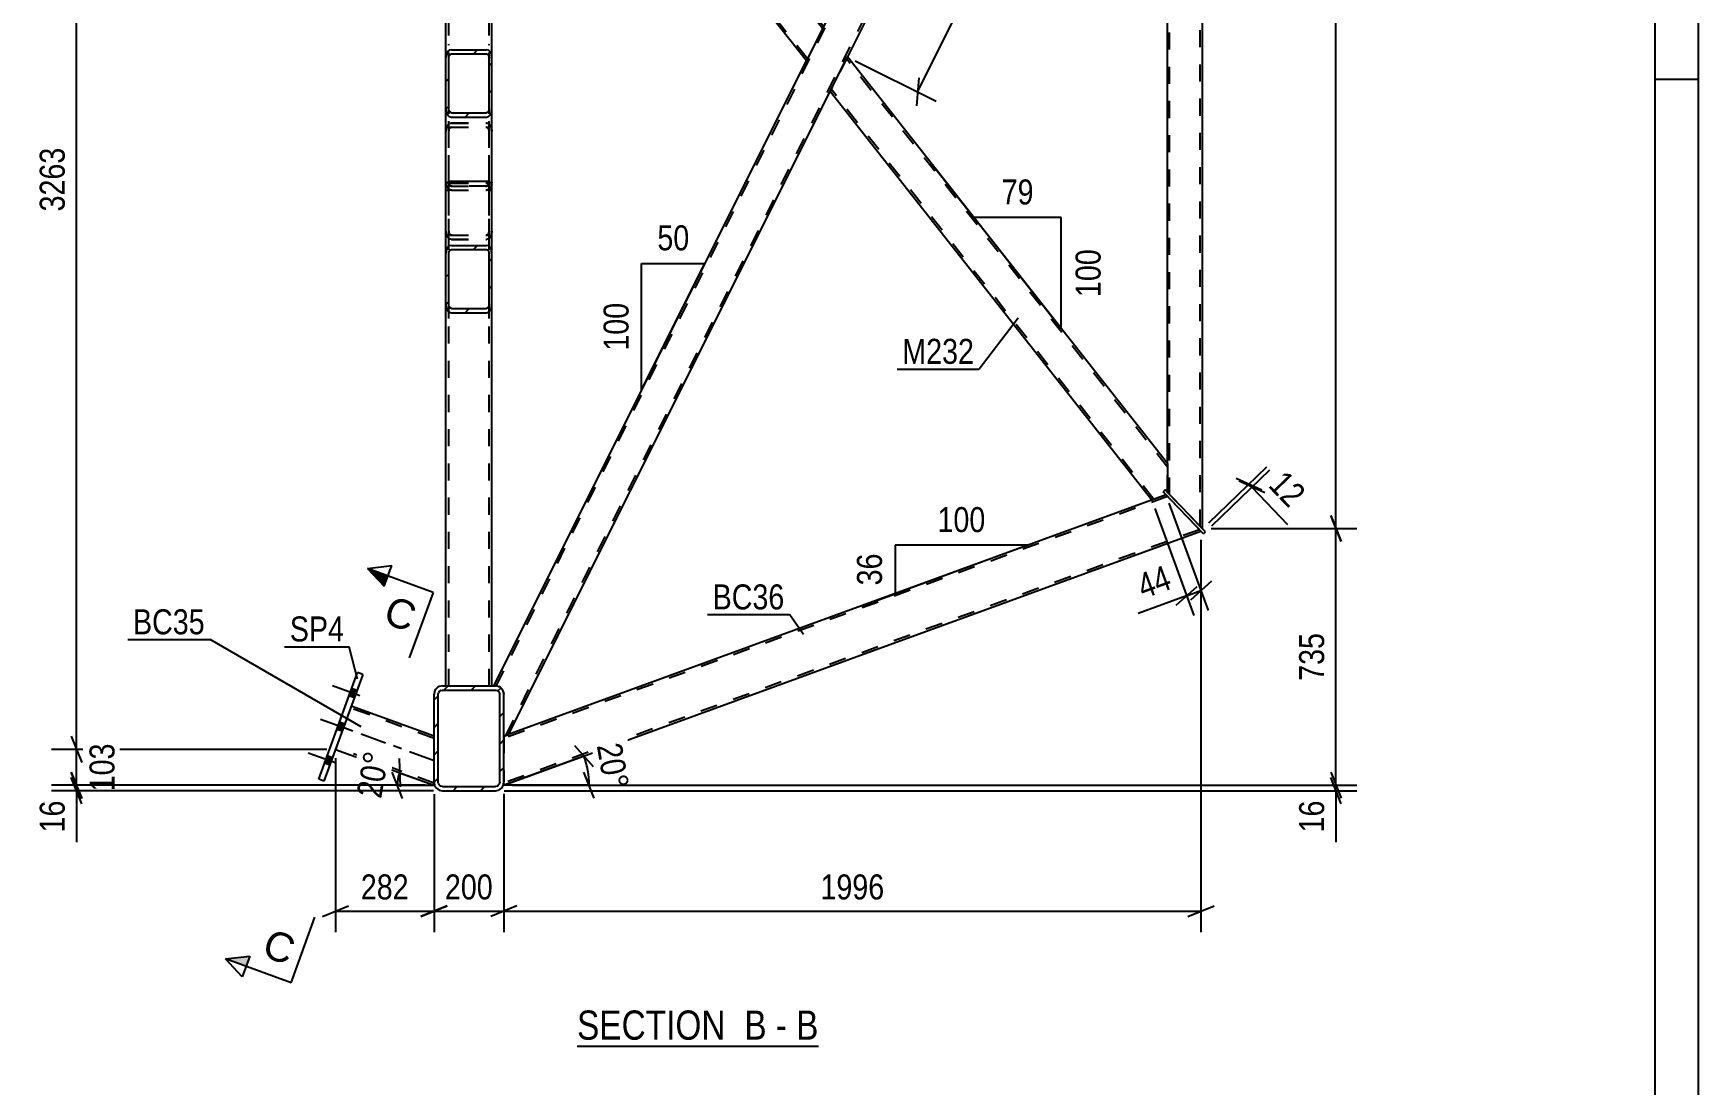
# Model space of a CAD drawing. Header units: millimetres. Extents: x -98 to 743, y -243 to 351.
# Drawn here: x 552.5 to 743.2, y 88.6 to 209 of the extents above; entities that cross this region are included whole.
import ezdxf

# ---------------------------------------------------------------- set-up
doc = ezdxf.new("R2010")
doc.units = ezdxf.units.MM
doc.linetypes.add('DXK_LINE_DOT2', pattern=[3.9198, 1.9599, -1.9599])
doc.linetypes.add('DXK_LINE_DOT3', pattern=[5.9187, 2.979, -0.9799, 0.9799, -0.9799])
doc.styles.add('Arial', font='ARIAL.TTF', dxfattribs={"height": 0.2})
doc.styles.add('Arial Narrow', font='ARIALN.TTF', dxfattribs={"height": 0.2})

# ---------------------------------------------------------------- blocks, each defined once
blk = doc.blocks.new('Unknown-389632146-1132')
at = {"color": 5, "linetype": 'Continuous'}
for p, q in [((743.19, -243.29), (743.19, 350.71)), ((738.19, -238.29), (738.19, 345.71)), ((743.19, 203.71), (738.19, 203.71))]:
    blk.add_line(p, q, dxfattribs=at)
blk = doc.blocks.new('Unknown-389632146-14 - 2803')
at = {"color": 6, "linetype": 'Continuous'}
blk.add_line((614.74, 93.01), (642.39, 93.01), dxfattribs=at)
at = {"color": 0, "linetype": 'Continuous'}
for points in [[(632.85, 93.76), (632.85, 97.26), (614.74, 97.26), (614.74, 93.76)], [(636.45, 93.76), (636.45, 97.26), (633.9, 97.26), (633.9, 93.76)], [(638.78, 93.76), (638.78, 97.26), (637.5, 97.26), (637.5, 93.76)], [(642.39, 93.76), (642.39, 97.26), (639.83, 97.26), (639.83, 93.76)]]:
    blk.add_wipeout(points, dxfattribs=at)
at = {"color": 7, "linetype": 'Continuous', "style": 'Arial Narrow'}
for s, p in [('SECTION ', (614.74, 93.76)), ('B', (633.9, 93.76)), ('B', (639.83, 93.76)), ('-', (637.5, 93.76))]:
    blk.add_text(s, height=3.34, dxfattribs=at).set_placement(p)
blk = doc.blocks.new('Part-389632146-2850 - 2803')
at = {"color": 2, "linetype": 'Continuous'}
for p, q in [((682.19, 156.14), (606.36, 128.52)), ((606.36, 122.9), (686.19, 151.98)), ((606.36, 122.93), (606.36, 123.23)), ((606.36, 122.93), (606.36, 122.9))]:
    blk.add_line(p, q, dxfattribs=at)
at = {"color": 7, "linetype": 'DXK_LINE_DOT2'}
for p, q in [((682.37, 155.95), (606.36, 128.26)), ((686.19, 151.98), (682.19, 156.14)), ((686.01, 152.16), (606.36, 123.15)), ((606.36, 128.48), (606.36, 128.52)), ((606.36, 128.52), (606.36, 123.23))]:
    blk.add_line(p, q, dxfattribs=at)
blk = doc.blocks.new('Part-389632146-2823 - 2803')
at = {"color": 7, "linetype": 'DXK_LINE_DOT2'}
for p, q in [((588.89, 131.96), (587.08, 127)), ((598.36, 128.26), (588.8, 131.74)), ((598.36, 128.47), (598.36, 128.51)), ((598.36, 123.21), (598.36, 128.51)), ((598.36, 123.15), (587.16, 127.22))]:
    blk.add_line(p, q, dxfattribs=at)
at = {"color": 2, "linetype": 'Continuous'}
for p, q in [((598.36, 128.51), (588.89, 131.96)), ((587.08, 127), (598.36, 122.89)), ((598.36, 123.21), (598.36, 123.23)), ((598.36, 122.89), (598.36, 123.21))]:
    blk.add_line(p, q, dxfattribs=at)
at = {"color": 7, "linetype": 'DXK_LINE_DOT3'}
blk.add_line((598.36, 125.7), (587.98, 129.48), dxfattribs=at)
blk = doc.blocks.new('Part-389632146-2824 - 2803')
at = {"linetype": 'Continuous'}
h = blk.add_hatch(dxfattribs=at)
h.set_pattern_fill('', scale=0.7, style=0, pattern_type=0)
h.set_pattern_definition([(45, (599.716, 177.9472), (-1.57154, 1.57154), [])])
h.paths.add_polyline_path([(599.72, 183.79), (599.72, 177.95), (599.76, 177.59), (599.9, 177.29), (600.11, 177.08), (600.36, 177.01), (604.36, 177.01), (604.6, 177.08), (604.81, 177.29), (604.95, 177.59), (605, 177.95), (605, 183.79), (604.95, 184.14), (604.81, 184.45), (604.6, 184.65), (604.36, 184.72), (600.36, 184.72), (600.11, 184.65), (599.9, 184.45), (599.76, 184.14)])
h.paths.add_polyline_path([(600.13, 184.12), (600.23, 184.22), (600.36, 184.25), (604.36, 184.25), (604.48, 184.22), (604.58, 184.12), (604.65, 183.96), (604.68, 183.79), (604.68, 177.95), (604.65, 177.77), (604.58, 177.62), (604.48, 177.52), (604.36, 177.48), (600.36, 177.48), (600.23, 177.52), (600.13, 177.62), (600.06, 177.77), (600.04, 177.95), (600.04, 183.79), (600.06, 183.96)])
at = {"color": 2, "linetype": 'Continuous'}
for p, q in [((599.72, 191.6), (599.76, 191.78)), ((599.72, 183.79), (599.72, 191.6)), ((599.76, 191.78), (599.9, 191.93)), ((599.9, 191.93), (600.11, 192.03)), ((600.11, 192.03), (600.36, 192.07)), ((600.36, 192.07), (604.36, 192.07)), ((604.36, 192.07), (604.6, 192.03)), ((604.6, 192.03), (604.81, 191.93)), ((604.81, 191.93), (604.95, 191.78)), ((604.95, 191.78), (605, 191.6)), ((605, 183.79), (605, 191.6)), ((599.76, 184.14), (599.72, 183.79)), ((599.72, 177.95), (599.72, 183.79)), ((600.04, 183.79), (600.06, 183.96)), ((600.04, 177.95), (600.04, 183.79)), ((600.36, 184.72), (600.11, 184.65)), ((600.23, 184.22), (600.36, 184.25)), ((600.36, 184.72), (604.36, 184.72)), ((600.36, 184.25), (604.36, 184.25)), ((604.6, 184.65), (604.36, 184.72)), ((604.36, 184.25), (604.48, 184.22)), ((604.65, 183.96), (604.68, 183.79)), ((604.68, 177.95), (604.68, 183.79)), ((605, 183.79), (604.95, 184.14)), ((605, 177.95), (605, 183.79)), ((599.72, 177.95), (599.76, 177.59)), ((600.06, 177.77), (600.04, 177.95)), ((600.36, 177.48), (600.23, 177.52)), ((600.36, 177.48), (604.36, 177.48)), ((604.48, 177.52), (604.36, 177.48)), ((604.68, 177.95), (604.65, 177.77)), ((604.95, 177.59), (605, 177.95)), ((600.11, 177.08), (600.36, 177.01)), ((600.36, 177.01), (604.36, 177.01)), ((604.36, 177.01), (604.6, 177.08))]:
    blk.add_line(p, q, dxfattribs=at)
at = {"color": 7, "linetype": 'DXK_LINE_DOT2'}
for p, q in [((599.72, 191.02), (600.04, 191.02)), ((600.06, 191.69), (600.04, 191.6)), ((600.04, 177.95), (600.04, 191.6)), ((600.13, 191.76), (600.06, 191.69)), ((600.23, 191.82), (600.13, 191.76)), ((600.36, 191.83), (600.23, 191.82)), ((600.36, 191.83), (604.36, 191.83)), ((604.48, 191.82), (604.36, 191.83)), ((604.58, 191.76), (604.48, 191.82)), ((604.65, 191.69), (604.58, 191.76)), ((604.68, 191.6), (604.65, 191.69)), ((604.68, 177.95), (604.68, 191.6)), ((604.68, 191.02), (605, 191.02)), ((599.76, 185.98), (599.72, 186.34)), ((600.04, 186.34), (600.06, 186.16)), ((600.36, 185.4), (600.11, 185.47)), ((600.23, 185.9), (600.36, 185.87)), ((600.36, 185.87), (604.36, 185.87)), ((600.36, 185.4), (604.36, 185.4)), ((604.36, 185.87), (604.48, 185.9)), ((604.6, 185.47), (604.36, 185.4)), ((604.65, 186.16), (604.68, 186.34)), ((605, 186.34), (604.95, 185.98)), ((599.72, 177.95), (599.72, 183.79)), ((605, 177.95), (605, 183.79))]:
    blk.add_line(p, q, dxfattribs=at)
for centre, radius, start, end in [((600.59, 186.17), 0.85, 193.295, 235.5337), ((600.47, 186.26), 0.425, 193.295, 235.5337), ((604.24, 186.26), 0.425, 304.4663, 346.705), ((604.12, 186.17), 0.85, 304.4663, 346.705)]:
    blk.add_arc(centre, radius, start, end, dxfattribs=at)
at = {"color": 2, "linetype": 'Continuous'}
for centre, radius, start, end in [((600.59, 183.95), 0.85, 124.4663, 166.705), ((600.47, 183.87), 0.425, 124.4663, 166.705), ((604.24, 183.87), 0.425, 13.295, 55.5337), ((604.12, 183.95), 0.85, 13.295, 55.5337), ((600.59, 177.79), 0.85, 193.295, 235.5337), ((600.47, 177.87), 0.425, 193.295, 235.5337), ((604.24, 177.87), 0.425, 304.4663, 346.705), ((604.12, 177.79), 0.85, 304.4663, 346.705)]:
    blk.add_arc(centre, radius, start, end, dxfattribs=at)
blk = doc.blocks.new('Part-389632146-2866 - 2803')
at = {"color": 2, "linetype": 'Continuous'}
for p, q in [((585.16, 123.59), (589.6, 135.81)), ((590.21, 135.59), (585.76, 123.37)), ((590.21, 135.59), (589.6, 135.81)), ((585.76, 123.37), (585.16, 123.59))]:
    blk.add_line(p, q, dxfattribs=at)
blk = doc.blocks.new('Part-389632146-2867 - 2803')
at = {"color": 2, "linetype": 'Continuous'}
for p, q in [((682.08, 156.72), (681.85, 156.49)), ((686.47, 151.69), (681.85, 156.49)), ((686.7, 151.91), (682.08, 156.72)), ((686.47, 151.69), (686.7, 151.91))]:
    blk.add_line(p, q, dxfattribs=at)
blk = doc.blocks.new('Bolt-389632146-2932 - 2803')
at = {"linetype": 'Continuous'}
for points in [[(589.23, 132.92), (589.54, 133.75), (588.93, 133.96), (588.63, 133.14)], [(589.23, 132.92), (589.54, 133.75), (588.93, 133.96), (588.63, 133.14)], [(589.23, 132.92), (589.54, 133.75), (588.93, 133.96), (588.63, 133.14)], [(587.83, 129.07), (588.13, 129.89), (587.53, 130.11), (587.23, 129.29)], [(587.83, 129.07), (588.13, 129.89), (587.53, 130.11), (587.23, 129.29)], [(586.43, 125.21), (586.73, 126.04), (586.13, 126.26), (585.83, 125.43)], [(586.43, 125.21), (586.73, 126.04), (586.13, 126.26), (585.83, 125.43)], [(586.43, 125.21), (586.73, 126.04), (586.13, 126.26), (585.83, 125.43)]]:
    blk.add_hatch(color=1, dxfattribs=at).paths.add_polyline_path(points)
at = {"color": 1, "linetype": 'Continuous'}
for p, q in [((589.87, 133.15), (586.75, 134.29)), ((589.87, 133.15), (586.75, 134.29)), ((589.87, 133.15), (586.75, 134.29)), ((589.54, 133.75), (588.93, 133.96)), ((589.54, 133.75), (588.93, 133.96)), ((589.54, 133.75), (588.93, 133.96)), ((589.23, 132.92), (588.63, 133.14)), ((589.23, 132.92), (588.63, 133.14)), ((589.23, 132.92), (588.63, 133.14)), ((588.47, 129.3), (585.35, 130.44)), ((588.47, 129.3), (585.35, 130.44)), ((588.13, 129.89), (587.53, 130.11)), ((588.13, 129.89), (587.53, 130.11)), ((587.83, 129.07), (587.23, 129.29)), ((587.83, 129.07), (587.23, 129.29)), ((587.07, 125.45), (583.95, 126.58)), ((587.07, 125.45), (583.95, 126.58)), ((587.07, 125.45), (583.95, 126.58)), ((586.73, 126.04), (586.13, 126.26)), ((586.73, 126.04), (586.13, 126.26)), ((586.73, 126.04), (586.13, 126.26)), ((586.43, 125.21), (585.83, 125.43)), ((586.43, 125.21), (585.83, 125.43)), ((586.43, 125.21), (585.83, 125.43))]:
    blk.add_line(p, q, dxfattribs=at)
blk = doc.blocks.new('Part-389632146-2936 - 2803')
at = {"color": 7, "linetype": 'DXK_LINE_DOT2'}
for p, q in [((599.76, 191.78), (599.72, 191.6)), ((599.72, 176.36), (599.72, 191.6)), ((599.72, 191.02), (600.04, 191.02)), ((599.9, 191.93), (599.76, 191.78)), ((600.11, 192.03), (599.9, 191.93)), ((600.04, 191.6), (600.06, 191.69)), ((600.04, 176.36), (600.04, 191.6)), ((600.06, 191.69), (600.13, 191.76)), ((600.36, 192.07), (600.11, 192.03)), ((600.13, 191.76), (600.23, 191.82)), ((600.23, 191.82), (600.36, 191.83)), ((600.36, 192.07), (604.36, 192.07)), ((600.36, 191.83), (604.36, 191.83)), ((604.6, 192.03), (604.36, 192.07)), ((604.36, 191.83), (604.48, 191.82)), ((604.48, 191.82), (604.58, 191.76)), ((604.58, 191.76), (604.65, 191.69)), ((604.81, 191.93), (604.6, 192.03)), ((604.65, 191.69), (604.68, 191.6)), ((604.68, 176.36), (604.68, 191.6)), ((605, 191.02), (604.68, 191.02)), ((604.95, 191.78), (604.81, 191.93)), ((605, 191.6), (604.95, 191.78)), ((605, 176.36), (605, 191.6)), ((599.72, 186.34), (599.76, 185.99)), ((600.06, 186.17), (600.04, 186.34)), ((600.11, 185.48), (600.23, 185.45)), ((600.36, 185.88), (600.23, 185.91)), ((600.23, 185.45), (600.36, 185.41)), ((600.36, 185.88), (604.36, 185.88)), ((600.36, 185.41), (604.36, 185.41)), ((604.48, 185.91), (604.36, 185.88)), ((604.36, 185.41), (604.6, 185.48)), ((604.68, 186.34), (604.65, 186.17)), ((604.95, 185.99), (605, 186.34))]:
    blk.add_line(p, q, dxfattribs=at)
for centre, radius, start, end in [((600.59, 186.18), 0.85, 193.295, 235.5337), ((600.47, 186.26), 0.425, 193.295, 235.5337), ((604.24, 186.26), 0.425, 304.4663, 346.705), ((604.12, 186.18), 0.85, 304.4663, 346.705)]:
    blk.add_arc(centre, radius, start, end, dxfattribs=at)
blk = doc.blocks.new('Part-389632146-2937 - 2803')
at = {"color": 7, "linetype": 'DXK_LINE_DOT2'}
for p, q in [((599.72, 191.95), (599.72, 207.77)), ((600.04, 191.95), (600.04, 207.77)), ((604.68, 191.95), (604.68, 207.77)), ((605, 191.95), (605, 207.77)), ((600.23, 198.69), (600.11, 198.65)), ((600.36, 198.72), (600.23, 198.69)), ((600.36, 198.72), (604.36, 198.72)), ((604.58, 198.66), (604.36, 198.72)), ((604.6, 198.65), (604.58, 198.66)), ((599.76, 198.15), (599.72, 197.79)), ((600.04, 197.79), (600.06, 197.97)), ((600.23, 198.22), (600.36, 198.26)), ((600.36, 198.26), (604.36, 198.26)), ((604.36, 198.26), (604.48, 198.22)), ((604.65, 197.97), (604.68, 197.79)), ((605, 197.79), (604.95, 198.15)), ((599.72, 191.95), (599.76, 191.59)), ((600.06, 191.77), (600.04, 191.95)), ((600.11, 191.09), (600.36, 191.02)), ((600.36, 191.48), (600.23, 191.52)), ((604.36, 191.48), (600.36, 191.48)), ((600.36, 191.02), (604.36, 191.02)), ((604.48, 191.52), (604.36, 191.48)), ((604.36, 191.02), (604.6, 191.09)), ((604.68, 191.95), (604.65, 191.77)), ((604.95, 191.59), (605, 191.95))]:
    blk.add_line(p, q, dxfattribs=at)
for centre, radius, start, end in [((600.59, 197.95), 0.85, 124.4663, 166.705), ((604.12, 197.95), 0.85, 13.295, 55.5337), ((600.47, 197.87), 0.425, 124.4663, 166.705), ((604.24, 197.87), 0.425, 13.295, 55.5337), ((600.59, 191.79), 0.85, 193.295, 235.5337), ((600.47, 191.87), 0.425, 193.295, 235.5337), ((604.24, 191.87), 0.425, 304.4663, 346.705), ((604.12, 191.79), 0.85, 304.4663, 346.705)]:
    blk.add_arc(centre, radius, start, end, dxfattribs=at)
blk = doc.blocks.new('Part-389632146-2944 - 2803')
at = {"linetype": 'Continuous'}
h = blk.add_hatch(dxfattribs=at)
h.set_pattern_fill('', scale=0.7, style=0, pattern_type=0)
h.set_pattern_definition([(45, (599.716, 200.3477), (-1.57154, 1.57154), [])])
h.paths.add_polyline_path([(599.72, 206.19), (599.72, 200.35), (599.76, 199.99), (599.9, 199.69), (600.11, 199.48), (600.36, 199.41), (604.36, 199.41), (604.6, 199.48), (604.81, 199.69), (604.95, 199.99), (605, 200.35), (605, 206.19), (604.95, 206.54), (604.81, 206.85), (604.6, 207.05), (604.36, 207.12), (600.36, 207.12), (600.11, 207.05), (599.9, 206.85), (599.76, 206.54)])
h.paths.add_polyline_path([(600.13, 206.52), (600.23, 206.62), (600.36, 206.65), (604.36, 206.65), (604.48, 206.62), (604.58, 206.52), (604.65, 206.37), (604.68, 206.19), (604.68, 200.35), (604.65, 200.17), (604.58, 200.02), (604.48, 199.92), (604.36, 199.88), (600.36, 199.88), (600.23, 199.92), (600.13, 200.02), (600.06, 200.17), (600.04, 200.35), (600.04, 206.19), (600.06, 206.37)])
at = {"color": 2, "linetype": 'Continuous'}
for p, q in [((599.76, 206.54), (599.72, 206.19)), ((599.72, 200.35), (599.72, 206.19)), ((600.04, 206.19), (600.06, 206.37)), ((600.04, 200.35), (600.04, 206.19)), ((600.36, 207.12), (600.11, 207.05)), ((600.23, 206.62), (600.36, 206.65)), ((600.36, 207.12), (604.36, 207.12)), ((600.36, 206.65), (604.36, 206.65)), ((604.6, 207.05), (604.36, 207.12)), ((604.36, 206.65), (604.48, 206.62)), ((604.65, 206.37), (604.68, 206.19)), ((604.68, 200.35), (604.68, 206.19)), ((605, 206.19), (604.95, 206.54)), ((605, 200.35), (605, 206.19)), ((599.72, 191.96), (599.72, 200.35)), ((599.72, 200.35), (599.76, 199.99)), ((600.06, 200.17), (600.04, 200.35)), ((604.68, 200.35), (604.65, 200.17)), ((604.95, 199.99), (605, 200.35)), ((605, 191.96), (605, 200.35)), ((600.11, 199.48), (600.36, 199.41)), ((600.36, 199.88), (600.23, 199.92)), ((600.36, 199.88), (604.36, 199.88)), ((600.36, 199.41), (604.36, 199.41)), ((604.48, 199.92), (604.36, 199.88)), ((604.36, 199.41), (604.6, 199.48)), ((599.75, 191.72), (599.72, 191.96)), ((605, 191.96), (604.96, 191.72))]:
    blk.add_line(p, q, dxfattribs=at)
at = {"color": 7, "linetype": 'DXK_LINE_DOT2'}
for p, q in [((599.72, 200.35), (599.72, 206.19)), ((600.04, 191.96), (600.04, 206.19)), ((604.68, 191.96), (604.68, 206.19)), ((605, 200.35), (605, 206.19)), ((600.11, 198.66), (600.36, 198.73)), ((600.36, 198.73), (604.36, 198.73)), ((604.36, 198.73), (604.6, 198.66)), ((599.72, 197.8), (599.76, 198.15)), ((600.06, 197.98), (600.04, 197.8)), ((600.36, 198.26), (600.23, 198.23)), ((600.36, 198.26), (604.36, 198.26)), ((604.48, 198.23), (604.36, 198.26)), ((604.68, 197.8), (604.65, 197.98)), ((604.95, 198.15), (605, 197.8)), ((599.76, 191.6), (599.75, 191.72)), ((600.04, 191.96), (600.06, 191.78)), ((600.36, 191.02), (600.11, 191.1)), ((600.23, 191.53), (600.36, 191.49)), ((600.36, 191.49), (604.36, 191.49)), ((600.36, 191.02), (604.36, 191.02)), ((604.36, 191.49), (604.48, 191.53)), ((604.6, 191.1), (604.36, 191.02)), ((604.65, 191.78), (604.68, 191.96)), ((604.96, 191.72), (604.95, 191.6))]:
    blk.add_line(p, q, dxfattribs=at)
at = {"color": 2, "linetype": 'Continuous'}
for centre, radius, start, end in [((600.59, 206.35), 0.85, 124.4663, 166.705), ((600.47, 206.27), 0.425, 124.4663, 166.705), ((604.24, 206.27), 0.425, 13.295, 55.5337), ((604.12, 206.35), 0.85, 13.295, 55.5337), ((600.59, 200.19), 0.85, 193.295, 235.5337), ((600.47, 200.27), 0.425, 193.295, 235.5337), ((604.24, 200.27), 0.425, 304.4663, 346.705), ((604.12, 200.19), 0.85, 304.4663, 346.705)]:
    blk.add_arc(centre, radius, start, end, dxfattribs=at)
at = {"color": 7, "linetype": 'DXK_LINE_DOT2'}
for centre, radius, start, end in [((600.59, 197.96), 0.85, 124.4663, 166.705), ((604.12, 197.96), 0.85, 13.295, 55.5337), ((600.47, 197.88), 0.425, 124.4663, 166.705), ((604.24, 197.88), 0.425, 13.295, 55.5337), ((600.59, 191.8), 0.85, 193.295, 235.5337), ((600.47, 191.88), 0.425, 193.295, 235.5337), ((604.24, 191.88), 0.425, 304.4663, 346.705), ((604.12, 191.8), 0.85, 304.4663, 346.705)]:
    blk.add_arc(centre, radius, start, end, dxfattribs=at)
blk = doc.blocks.new('Part-389632146-2945 - 2803')
at = {"color": 2, "linetype": 'Continuous'}
for p, q in [((599.72, 206.19), (599.72, 249.87)), ((605, 206.19), (605, 249.87)), ((599.72, 191.6), (599.72, 191.96)), ((605, 191.6), (605, 191.96)), ((599.72, 134.27), (599.72, 177.95)), ((605, 134.27), (605, 177.95))]:
    blk.add_line(p, q, dxfattribs=at)
at = {"color": 7, "linetype": 'DXK_LINE_DOT2'}
for p, q in [((605, 249.87), (599.72, 249.87)), ((600.04, 134.27), (600.04, 249.87)), ((604.68, 134.27), (604.68, 249.87)), ((599.72, 191.96), (599.72, 206.19)), ((605, 191.96), (605, 206.19)), ((599.72, 177.95), (599.72, 191.6)), ((605, 177.95), (605, 191.6)), ((599.72, 134.27), (605, 134.27))]:
    blk.add_line(p, q, dxfattribs=at)
blk = doc.blocks.new('Part-389632146-2947 - 2803')
at = {"linetype": 'Continuous'}
h = blk.add_hatch(dxfattribs=at)
h.set_pattern_fill('', scale=0.7, style=0, pattern_type=0)
h.set_pattern_definition([(45, (598.356, 123.2268), (-1.57154, 1.57154), [])])
h.paths.add_polyline_path([(598.36, 133.31), (598.36, 123.23), (598.43, 122.86), (598.64, 122.55), (598.95, 122.34), (599.32, 122.27), (605.4, 122.27), (605.76, 122.34), (606.07, 122.55), (606.28, 122.86), (606.36, 123.23), (606.36, 133.31), (606.28, 133.67), (606.07, 133.99), (605.76, 134.19), (605.4, 134.27), (599.32, 134.27), (598.95, 134.19), (598.64, 133.99), (598.43, 133.67)])
h.paths.add_polyline_path([(598.98, 133.65), (599.13, 133.75), (599.32, 133.79), (605.4, 133.79), (605.58, 133.75), (605.74, 133.65), (605.84, 133.49), (605.88, 133.31), (605.88, 123.23), (605.84, 123.04), (605.74, 122.89), (605.58, 122.78), (605.4, 122.75), (599.32, 122.75), (599.13, 122.78), (598.98, 122.89), (598.87, 123.04), (598.84, 123.23), (598.84, 133.31), (598.87, 133.49)])
at = {"color": 2, "linetype": 'Continuous'}
for p, q in [((598.43, 133.67), (598.36, 133.31)), ((599.32, 134.27), (598.95, 134.19)), ((599.13, 133.75), (599.32, 133.79)), ((599.32, 134.27), (605.4, 134.27)), ((599.32, 133.79), (605.4, 133.79)), ((605.76, 134.19), (605.4, 134.27)), ((605.4, 133.79), (605.58, 133.75)), ((606.36, 133.31), (606.28, 133.67)), ((598.36, 123.23), (598.36, 133.31)), ((598.84, 133.31), (598.87, 133.49)), ((598.84, 123.23), (598.84, 133.31)), ((605.84, 133.49), (605.88, 133.31)), ((605.88, 123.23), (605.88, 133.31)), ((606.36, 123.23), (606.36, 133.31)), ((598.36, 123.23), (598.43, 122.86)), ((598.87, 123.04), (598.84, 123.23)), ((598.95, 122.34), (599.32, 122.27)), ((599.32, 122.75), (599.13, 122.78)), ((599.32, 122.75), (605.4, 122.75)), ((599.32, 122.27), (605.4, 122.27)), ((605.58, 122.78), (605.4, 122.75)), ((605.4, 122.27), (605.76, 122.34)), ((605.88, 123.23), (605.84, 123.04)), ((606.28, 122.86), (606.36, 123.23))]:
    blk.add_line(p, q, dxfattribs=at)
for centre, radius, start, end in [((599.32, 133.31), 0.96, 112.5, 157.5), ((599.32, 133.31), 0.48, 112.5, 157.5), ((605.4, 133.31), 0.48, 22.5, 67.5), ((605.4, 133.31), 0.96, 22.5, 67.5), ((599.32, 123.23), 0.96, 202.5, 247.5), ((599.32, 123.23), 0.48, 202.5, 247.5), ((605.4, 123.23), 0.48, 292.5, 337.5), ((605.4, 123.23), 0.96, 292.5, 337.5)]:
    blk.add_arc(centre, radius, start, end, dxfattribs=at)
blk = doc.blocks.new('Part-389632146-2953 - 2803')
at = {"color": 2, "linetype": 'Continuous'}
for p, q in [((685.88, 290.2), (682.36, 285.18)), ((686.36, 290.89), (685.88, 290.2)), ((686.36, 152.27), (686.36, 290.89)), ((682.36, 159.72), (682.36, 279.56))]:
    blk.add_line(p, q, dxfattribs=at)
at = {"color": 7, "linetype": 'DXK_LINE_DOT2'}
for p, q in [((686.12, 152.52), (686.12, 290.54)), ((686.36, 290.89), (686.22, 290.69)), ((682.36, 285.18), (682.36, 279.56)), ((682.6, 156.18), (682.6, 285.52)), ((682.36, 156.43), (682.36, 159.72)), ((686.36, 152.27), (682.36, 156.43))]:
    blk.add_line(p, q, dxfattribs=at)
blk = doc.blocks.new('Part-389632146-2954 - 2803')
at = {"color": 7, "linetype": 'DXK_LINE_DOT2'}
for p, q in [((605.47, 134.25), (680.65, 284.55)), ((606.57, 128.59), (682.36, 280.1)), ((642.98, 209.78), (641, 205.83)), ((645.71, 206.31), (643.73, 202.35)), ((605.4, 134.27), (605.21, 134.27)), ((605.36, 134.27), (605.4, 134.27)), ((605.71, 134.2), (605.4, 134.27)), ((605.71, 134.2), (605.76, 134.19)), ((605.76, 134.19), (605.71, 134.2)), ((605.76, 134.19), (605.71, 134.2)), ((605.71, 134.2), (605.76, 134.19)), ((606.28, 133.67), (606.36, 133.31)), ((606.36, 133.31), (606.28, 133.67)), ((606.36, 133.31), (606.28, 133.67)), ((606.28, 133.67), (606.36, 133.31)), ((606.36, 128.51), (606.36, 133.31)), ((606.36, 128.51), (606.9, 128.71)), ((606.9, 128.71), (606.9, 128.71)), ((606.9, 128.71), (606.9, 128.71))]:
    blk.add_line(p, q, dxfattribs=at)
at = {"color": 2, "linetype": 'Continuous'}
for p, q in [((680.32, 284.43), (642.98, 209.78)), ((682.36, 285.18), (680.32, 284.43)), ((682.36, 279.56), (682.36, 285.18)), ((682.36, 279.56), (645.71, 206.31)), ((605.21, 134.27), (641, 205.83)), ((606.9, 128.71), (643.73, 202.35))]:
    blk.add_line(p, q, dxfattribs=at)
at = {"color": 7, "linetype": 'DXK_LINE_DOT2'}
blk.add_arc((605.4, 133.31), 0.96, 22.5, 67.5, dxfattribs=at)
blk.add_arc((605.4, 133.31), 0.96, 22.5, 67.5, dxfattribs=at)
blk.add_arc((605.4, 133.31), 0.96, 22.5, 67.5, dxfattribs=at)
blk.add_arc((605.4, 133.31), 0.96, 22.5, 67.5, dxfattribs=at)
blk = doc.blocks.new('Part-389632146-2955 - 2803')
at = {"color": 2, "linetype": 'Continuous'}
for p, q in [((643.97, 202.82), (645.71, 206.31)), ((682.36, 159.72), (645.71, 206.31)), ((643.73, 202.35), (643.97, 202.82)), ((680.56, 155.54), (643.73, 202.35)), ((682.36, 159.72), (682.36, 156.43))]:
    blk.add_line(p, q, dxfattribs=at)
at = {"color": 7, "linetype": 'DXK_LINE_DOT2'}
for p, q in [((682.36, 159.33), (645.59, 206.07)), ((643.75, 202.39), (643.97, 202.82)), ((680.79, 155.63), (643.85, 202.59)), ((682.08, 156.72), (681.85, 156.49)), ((682.19, 156.14), (681.85, 156.49)), ((682.36, 156.43), (682.08, 156.72)), ((682.19, 156.14), (680.56, 155.54))]:
    blk.add_line(p, q, dxfattribs=at)
blk = doc.blocks.new('Part-389632146-2956 - 2803')
at = {"color": 2, "linetype": 'Continuous'}
for p, q in [((642.98, 209.78), (606.36, 256.34)), ((606.36, 249.87), (606.36, 250.83)), ((641, 205.83), (606.36, 249.87)), ((642.98, 209.78), (641, 205.83))]:
    blk.add_line(p, q, dxfattribs=at)
at = {"color": 7, "linetype": 'DXK_LINE_DOT2'}
for p, q in [((606.36, 250.83), (606.36, 256.34)), ((642.86, 209.54), (606.36, 255.95)), ((641.12, 206.06), (606.36, 250.25))]:
    blk.add_line(p, q, dxfattribs=at)
blk = doc.blocks.new('StraightDimension-389632146-14636 - 2803')
at = {"color": 7, "linetype": 'Continuous'}
for p, q in [((683.25, 279.12), (692.52, 274.48)), ((690.24, 273.94), (690.51, 277.16)), ((653.73, 202.29), (690.38, 275.55)), ((646.61, 205.86), (655.88, 201.22)), ((653.87, 203.9), (653.6, 200.68))]:
    blk.add_line(p, q, dxfattribs=at)
at = {"color": 0}
blk.add_wipeout([(673.29, 243.06), (669.53, 244.94), (665.72, 237.33), (669.48, 235.45)], dxfattribs=at)
at = {"color": 3, "style": 'Arial Narrow'}
blk.add_text('2048', height=2.863, rotation=63.4264, dxfattribs=at).set_placement((669.21, 236.26))
blk = doc.blocks.new('StraightDimension-389632146-14473 - 2803')
at = {"color": 7, "linetype": 'Continuous'}
for p, q in [((587.08, 126), (587.08, 106.07)), ((598.36, 121.89), (598.36, 106.07)), ((585.58, 107.87), (588.58, 109.07)), ((599.86, 109.07), (596.86, 107.87)), ((587.08, 108.47), (598.36, 108.47))]:
    blk.add_line(p, q, dxfattribs=at)
at = {"color": 0}
blk.add_wipeout([(596.06, 109.22), (596.06, 113.42), (589.38, 113.42), (589.38, 109.22)], dxfattribs=at)
at = {"color": 3, "style": 'Arial Narrow'}
blk.add_text('282', height=2.863, dxfattribs=at).set_placement((589.98, 109.82))
blk = doc.blocks.new('StraightDimension-389632146-33282 - 2803')
at = {"color": 7, "linetype": 'Continuous'}
for p, q in [((702.25, 289.39), (701.05, 292.39)), ((687.36, 290.89), (704.05, 290.89)), ((701.65, 152.29), (701.65, 290.89)), ((701.05, 153.79), (702.25, 150.79)), ((687.36, 152.29), (704.05, 152.29))]:
    blk.add_line(p, q, dxfattribs=at)
at = {"color": 0}
blk.add_wipeout([(700.9, 225.85), (696.7, 225.85), (696.7, 217.33), (700.9, 217.33)], dxfattribs=at)
at = {"color": 3, "style": 'Arial Narrow'}
blk.add_text('3465', height=2.863, rotation=90.0002, dxfattribs=at).set_placement((700.3, 217.93))
blk = doc.blocks.new('AngleDimension-389632146-14639 - 2803')
at = {"color": 7, "linetype": 'Continuous'}
for p, q in [((655.28, 194.14), (660.19, 187.9)), ((670.2, 187.9), (660.19, 187.9)), ((670.2, 175.17), (660.19, 187.9)), ((670.2, 175.17), (670.2, 187.9))]:
    blk.add_line(p, q, dxfattribs=at)
at = {"color": 0}
for points in [[(667.62, 188.8), (667.62, 193), (662.77, 193), (662.77, 188.8)], [(675.3, 184.88), (671.1, 184.88), (671.1, 178.2), (675.3, 178.2)]]:
    blk.add_wipeout(points, dxfattribs=at)
at = {"color": 3, "style": 'Arial Narrow'}
blk.add_text('79', height=2.863, dxfattribs=at).set_placement((663.37, 189.4))
blk.add_text('100', height=2.863, rotation=90.0002, dxfattribs=at).set_placement((674.7, 178.8))
blk = doc.blocks.new('AngleDimension-389632146-3053 - 2803')
at = {"color": 7, "linetype": 'Continuous'}
for p, q in [((594.37, 125.94), (594.47, 122.71)), ((594.77, 121.39), (593.57, 124.39)), ((594.42, 124.33), (598.36, 122.89)), ((597.36, 122.89), (594.17, 122.89)), ((594.17, 122.89), (598.36, 122.89))]:
    blk.add_line(p, q, dxfattribs=at)
blk.add_arc((598.36, 122.89), 4.19, 160.0001, 180, dxfattribs=at)
at = {"color": 0}
blk.add_wipeout([(593.91, 126.96), (589.77, 127.69), (588.65, 121.33), (592.79, 120.6)], dxfattribs=at)
at = {"color": 3, "style": 'Arial Narrow'}
blk.add_text('20°', height=2.863, rotation=80.0021, dxfattribs=at).set_placement((592.3, 121.29))
blk = doc.blocks.new('AngleDimension-389632146-2996 - 2803')
at = {"color": 7, "linetype": 'Continuous'}
for p, q in [((615.53, 126.23), (606.36, 122.9)), ((614.45, 127.44), (616.6, 125.03)), ((616.72, 121.4), (615.52, 124.4)), ((616.12, 122.9), (606.36, 122.9)), ((607.36, 122.9), (616.12, 122.9))]:
    blk.add_line(p, q, dxfattribs=at)
blk.add_arc((606.36, 122.9), 9.76, 0, 20, dxfattribs=at)
at = {"color": 0}
blk.add_wipeout([(617.41, 121.57), (621.55, 122.3), (620.43, 128.66), (616.29, 127.93)], dxfattribs=at)
at = {"color": 3, "style": 'Arial Narrow'}
blk.add_text('20°', height=2.863, rotation=-80.0021, dxfattribs=at).set_placement((616.99, 127.44))
blk = doc.blocks.new('StraightDimension-389632146-14472 - 2803')
at = {"color": 7, "linetype": 'Continuous'}
for p, q in [((598.36, 121.89), (598.36, 106.07)), ((606.36, 121.9), (606.36, 106.07)), ((596.86, 107.87), (599.86, 109.07)), ((607.86, 109.07), (604.86, 107.87)), ((598.36, 108.47), (606.36, 108.47))]:
    blk.add_line(p, q, dxfattribs=at)
at = {"color": 0}
blk.add_wipeout([(605.7, 109.22), (605.7, 113.42), (599.01, 113.42), (599.01, 109.22)], dxfattribs=at)
at = {"color": 3, "style": 'Arial Narrow'}
blk.add_text('200', height=2.863, dxfattribs=at).set_placement((599.61, 109.82))
blk = doc.blocks.new('StraightDimension-389632146-14471 - 2803')
at = {"color": 7, "linetype": 'Continuous'}
for p, q in [((686.19, 150.98), (686.19, 106.07)), ((606.36, 121.9), (606.36, 106.07)), ((607.86, 109.07), (604.86, 107.87)), ((684.69, 107.87), (687.69, 109.07)), ((606.36, 108.47), (686.19, 108.47))]:
    blk.add_line(p, q, dxfattribs=at)
at = {"color": 0}
blk.add_wipeout([(650.53, 109.22), (650.53, 113.42), (642.02, 113.42), (642.02, 109.22)], dxfattribs=at)
at = {"color": 3, "style": 'Arial Narrow'}
blk.add_text('1996', height=2.863, dxfattribs=at).set_placement((642.62, 109.82))
blk = doc.blocks.new('AngleDimension-389632146-14643 - 2803')
at = {"color": 7, "linetype": 'Continuous'}
for p, q in [((622.14, 182.65), (629.39, 182.65)), ((622.14, 168.16), (629.39, 182.65)), ((622.14, 168.16), (622.14, 182.65)), ((628.41, 182.65), (629.39, 182.65))]:
    blk.add_line(p, q, dxfattribs=at)
at = {"color": 0}
for points in [[(628.19, 183.55), (628.19, 187.75), (623.34, 187.75), (623.34, 183.55)], [(621.24, 178.75), (617.04, 178.75), (617.04, 172.06), (621.24, 172.06)]]:
    blk.add_wipeout(points, dxfattribs=at)
at = {"color": 3, "style": 'Arial Narrow'}
blk.add_text('50', height=2.863, dxfattribs=at).set_placement((623.94, 184.15))
blk.add_text('100', height=2.863, rotation=90.0002, dxfattribs=at).set_placement((620.64, 172.66))
blk = doc.blocks.new('StraightDimension-389632146-33283 - 2803')
at = {"color": 7, "linetype": 'Continuous'}
for p, q in [((702.25, 150.79), (701.05, 153.79)), ((687.36, 152.29), (704.05, 152.29)), ((701.65, 122.9), (701.65, 152.29)), ((701.05, 124.4), (702.25, 121.4)), ((607.36, 122.9), (704.05, 122.9))]:
    blk.add_line(p, q, dxfattribs=at)
at = {"color": 0}
blk.add_wipeout([(700.9, 140.94), (696.7, 140.94), (696.7, 134.25), (700.9, 134.25)], dxfattribs=at)
at = {"color": 3, "style": 'Arial Narrow'}
blk.add_text('735', height=2.863, rotation=90.0002, dxfattribs=at).set_placement((700.3, 134.85))
blk = doc.blocks.new('StraightDimension-389632146-33284 - 2803')
at = {"color": 7, "linetype": 'Continuous'}
for p, q in [((701.05, 124.4), (702.25, 121.4)), ((606.4, 122.27), (704.05, 122.27)), ((607.36, 122.9), (704.05, 122.9)), ((702.25, 120.77), (701.05, 123.77)), ((701.65, 122.27), (701.65, 122.9))]:
    blk.add_line(p, q, dxfattribs=at)
at = {"color": 0}
blk.add_wipeout([(700.9, 121.74), (696.7, 121.74), (696.7, 116.89), (700.9, 116.89)], dxfattribs=at)
at = {"color": 7, "linetype": 'Continuous'}
blk.add_line((701.65, 122.27), (701.65, 116.36), dxfattribs=at)
blk.add_line((701.65, 122.27), (701.65, 116.36), dxfattribs=at)
at = {"color": 3, "style": 'Arial Narrow'}
blk.add_text('16', height=2.863, rotation=90.0002, dxfattribs=at).set_placement((700.3, 117.49))
blk = doc.blocks.new('StraightDimension-389632146-33396 - 2803')
at = {"color": 7, "linetype": 'Continuous'}
for p, q in [((687.08, 152.96), (693.74, 159.36)), ((687.42, 152.6), (694.09, 159.01)), ((690.22, 158.06), (693.16, 156.72)), ((693.5, 156.37), (690.56, 157.7)), ((691.69, 157.39), (692.03, 157.03))]:
    blk.add_line(p, q, dxfattribs=at)
at = {"color": 0}
blk.add_wipeout([(696.3, 153.67), (699.33, 156.58), (695.96, 160.08), (692.94, 157.17)], dxfattribs=at)
at = {"color": 7, "linetype": 'Continuous'}
blk.add_line((692.03, 157.03), (696.12, 152.77), dxfattribs=at)
blk.add_line((692.03, 157.03), (696.12, 152.77), dxfattribs=at)
at = {"color": 3, "style": 'Arial Narrow'}
blk.add_text('12', height=2.863, rotation=-46.1403, dxfattribs=at).set_placement((693.78, 157.16))
blk = doc.blocks.new('StraightDimension-389632146-33398 - 2803')
at = {"color": 7, "linetype": 'Continuous'}
for p, q in [((680.9, 154.6), (685.37, 142.33)), ((682.53, 155.2), (687.01, 142.92)), ((683.34, 143.5), (685.75, 145.66)), ((684.55, 144.58), (686.18, 145.18)), ((687.39, 146.25), (684.98, 144.1))]:
    blk.add_line(p, q, dxfattribs=at)
at = {"color": 0}
blk.add_wipeout([(683.8, 145.11), (682.36, 149.05), (677.8, 147.39), (679.23, 143.44)], dxfattribs=at)
at = {"color": 7, "linetype": 'Continuous'}
blk.add_line((684.55, 144.58), (679, 142.56), dxfattribs=at)
blk.add_line((684.55, 144.58), (679, 142.56), dxfattribs=at)
at = {"color": 3, "style": 'Arial Narrow'}
blk.add_text('44', height=2.863, rotation=20.0134, dxfattribs=at).set_placement((679.59, 144.21))
blk = doc.blocks.new('StraightDimension-389632146-35995 - 2803')
at = {"color": 7, "linetype": 'Continuous'}
for p, q in [((597.36, 257.51), (554.57, 257.51)), ((558.02, 256.01), (556.82, 259.01)), ((557.42, 127), (557.42, 257.51)), ((556.82, 128.5), (558.02, 125.5)), ((586.08, 127), (554.57, 127))]:
    blk.add_line(p, q, dxfattribs=at)
at = {"color": 0}
blk.add_wipeout([(556.67, 196.51), (552.47, 196.51), (552.47, 188), (556.67, 188)], dxfattribs=at)
at = {"color": 3, "style": 'Arial Narrow'}
blk.add_text('3263', height=2.863, rotation=90.0002, dxfattribs=at).set_placement((556.07, 188.6))
blk = doc.blocks.new('StraightDimension-389632146-35996 - 2803')
at = {"color": 7, "linetype": 'Continuous'}
for p, q in [((556.82, 128.5), (558.02, 125.5)), ((586.08, 127), (555.02, 127)), ((557.42, 122.89), (557.42, 127)), ((558.02, 121.39), (556.82, 124.39)), ((597.36, 122.89), (555.02, 122.89))]:
    blk.add_line(p, q, dxfattribs=at)
at = {"color": 0}
blk.add_wipeout([(562.37, 128.29), (558.17, 128.29), (558.17, 121.6), (562.37, 121.6)], dxfattribs=at)
at = {"color": 3, "style": 'Arial Narrow'}
blk.add_text('103', height=2.863, rotation=90.0002, dxfattribs=at).set_placement((561.77, 122.2))
blk = doc.blocks.new('StraightDimension-389632146-35997 - 2803')
at = {"color": 7, "linetype": 'Continuous'}
for p, q in [((556.82, 124.39), (558.02, 121.39)), ((597.36, 122.89), (554.57, 122.89)), ((598.32, 122.27), (554.57, 122.27)), ((558.02, 120.77), (556.82, 123.77)), ((557.42, 122.27), (557.42, 122.89))]:
    blk.add_line(p, q, dxfattribs=at)
at = {"color": 0}
blk.add_wipeout([(556.67, 121.74), (552.47, 121.74), (552.47, 116.89), (556.67, 116.89)], dxfattribs=at)
at = {"color": 7, "linetype": 'Continuous'}
blk.add_line((557.42, 122.27), (557.42, 116.36), dxfattribs=at)
blk.add_line((557.42, 122.27), (557.42, 116.36), dxfattribs=at)
at = {"color": 3, "style": 'Arial Narrow'}
blk.add_text('16', height=2.863, rotation=90.0002, dxfattribs=at).set_placement((556.07, 117.49))
blk = doc.blocks.new('AngleDimension-389632146-38713 - 2803')
at = {"color": 7, "linetype": 'Continuous'}
for p, q in [((651.16, 150.38), (651.16, 144.83)), ((666.38, 150.38), (651.16, 144.83)), ((666.38, 150.38), (651.16, 150.38)), ((647.27, 143.42), (651.16, 144.83))]:
    blk.add_line(p, q, dxfattribs=at)
at = {"color": 0}
for points in [[(662.11, 151.28), (662.11, 155.48), (655.42, 155.48), (655.42, 151.28)], [(650.26, 150.03), (646.06, 150.03), (646.06, 145.18), (650.26, 145.18)]]:
    blk.add_wipeout(points, dxfattribs=at)
at = {"color": 3, "style": 'Arial Narrow'}
blk.add_text('100', height=2.863, dxfattribs=at).set_placement((656.02, 151.88))
blk.add_text('36', height=2.863, rotation=90.0002, dxfattribs=at).set_placement((649.66, 145.78))
blk = doc.blocks.new('SectionMark-389632146-3087 - 2803')
at = {"linetype": 'Continuous'}
blk.add_hatch(color=6, dxfattribs=at).paths.add_polyline_path([(577.25, 103.32), (576.82, 102.14), (574.47, 103)])
at = {"color": 6, "linetype": 'Continuous'}
for p, q in [((590.75, 147.72), (593.52, 148.04)), ((574.47, 103), (577.25, 103.32)), ((576.39, 100.97), (574.47, 103)), ((577.25, 103.32), (576.39, 100.97))]:
    blk.add_line(p, q, dxfattribs=at)
at = {"color": 0, "linetype": 'Continuous'}
for points in [[(595.53, 140.39), (596.73, 143.68), (593.56, 144.83), (592.36, 141.55)], [(581.65, 102.25), (582.84, 105.54), (579.68, 106.69), (578.48, 103.4)]]:
    blk.add_wipeout(points, dxfattribs=at)
at = {"linetype": 'Continuous'}
blk.add_hatch(color=6, dxfattribs=at).paths.add_polyline_path([(593.1, 146.86), (592.67, 145.69), (590.75, 147.72)])
at = {"color": 6, "linetype": 'Continuous'}
for p, q in [((598.27, 144.98), (590.75, 147.72)), ((590.75, 147.72), (592.67, 145.69)), ((592.67, 145.69), (593.52, 148.04)), ((598.27, 144.98), (595.53, 137.47)), ((581.99, 100.26), (584.72, 107.78)), ((581.99, 100.26), (574.47, 103))]:
    blk.add_line(p, q, dxfattribs=at)
at = {"color": 3, "linetype": 'Continuous', "style": 'Arial'}
for p in [(592.36, 141.55), (578.48, 103.4)]:
    blk.add_text('C', height=3.34, rotation=-20.002, dxfattribs=at).set_placement(p)
blk = doc.blocks.new('Mark-389632146-14505 - 2803')
at = {"color": 0}
blk.add_wipeout([(638.49, 143.03), (638.49, 146.03), (630.27, 146.03), (630.27, 143.03)], dxfattribs=at)
blk.add_wipeout([(638.49, 143.03), (638.49, 146.03), (630.27, 146.03), (630.27, 143.03)], dxfattribs=at)
at = {"color": 30, "linetype": 'Continuous'}
for p in [(629.67, 142.43), (640.68, 140.14)]:
    blk.add_line(p, (639.09, 142.43), dxfattribs=at)
at = {"color": 3, "style": 'Arial Narrow'}
blk.add_text('BC36', height=2.863, dxfattribs=at).set_placement((630.27, 143.03))
blk = doc.blocks.new('Mark-389632146-14511 - 2803')
at = {"color": 0}
blk.add_wipeout([(660.21, 171.15), (660.21, 174.15), (651.99, 174.15), (651.99, 171.15)], dxfattribs=at)
blk.add_wipeout([(660.21, 171.15), (660.21, 174.15), (651.99, 174.15), (651.99, 171.15)], dxfattribs=at)
at = {"color": 30, "linetype": 'Continuous'}
for p in [(665.27, 176.37), (651.39, 170.55)]:
    blk.add_line(p, (660.81, 170.55), dxfattribs=at)
at = {"color": 3, "style": 'Arial Narrow'}
blk.add_text('M232', height=2.863, dxfattribs=at).set_placement((651.99, 171.15))
blk = doc.blocks.new('Mark-389632146-14644 - 2803')
at = {"color": 0}
blk.add_wipeout([(572.11, 140.18), (572.11, 143.18), (563.89, 143.18), (563.89, 140.18)], dxfattribs=at)
blk.add_wipeout([(572.11, 140.18), (572.11, 143.18), (563.89, 143.18), (563.89, 140.18)], dxfattribs=at)
at = {"color": 30, "linetype": 'Continuous'}
for p in [(563.29, 139.58), (590.03, 129.58)]:
    blk.add_line(p, (572.71, 139.58), dxfattribs=at)
at = {"color": 3, "style": 'Arial Narrow'}
blk.add_text('BC35', height=2.863, dxfattribs=at).set_placement((563.89, 140.18))
blk = doc.blocks.new('Mark-389632146-14648 - 2803')
at = {"color": 0}
blk.add_wipeout([(588.06, 139.36), (588.06, 142.36), (581.85, 142.36), (581.85, 139.36)], dxfattribs=at)
blk.add_wipeout([(588.06, 139.36), (588.06, 142.36), (581.85, 142.36), (581.85, 139.36)], dxfattribs=at)
at = {"color": 30, "linetype": 'Continuous'}
for p in [(581.25, 138.76), (589.58, 135.06)]:
    blk.add_line(p, (588.66, 138.76), dxfattribs=at)
at = {"color": 3, "style": 'Arial Narrow'}
blk.add_text('SP4', height=2.863, dxfattribs=at).set_placement((581.85, 139.36))

msp = doc.modelspace()

# ---------------------------------------------------------------- block references
for name in ['Unknown-389632146-1132', 'Part-389632146-2953 - 2803', 'Part-389632146-2954 - 2803', 'Part-389632146-2956 - 2803', 'Part-389632146-2945 - 2803', 'Part-389632146-2937 - 2803', 'Part-389632146-2944 - 2803', 'Part-389632146-2955 - 2803', 'Part-389632146-2824 - 2803', 'Part-389632146-2936 - 2803', 'Part-389632146-2867 - 2803', 'Part-389632146-2850 - 2803', 'Part-389632146-2866 - 2803', 'Bolt-389632146-2932 - 2803', 'Part-389632146-2947 - 2803', 'Part-389632146-2823 - 2803']:
    msp.add_blockref(name, (0, 0))

# ---------------------------------------------------------------- next in the draw order: block references
for name in ['StraightDimension-389632146-14636 - 2803', 'AngleDimension-389632146-14639 - 2803', 'AngleDimension-389632146-14643 - 2803', 'AngleDimension-389632146-2996 - 2803', 'StraightDimension-389632146-14473 - 2803', 'Unknown-389632146-14 - 2803']:
    msp.add_blockref(name, (0, 0))

# ---------------------------------------------------------------- next in the draw order: block references
for name in ['StraightDimension-389632146-33282 - 2803', 'Mark-389632146-14511 - 2803', 'AngleDimension-389632146-3053 - 2803']:
    msp.add_blockref(name, (0, 0))

# ---------------------------------------------------------------- next in the draw order: block references
for name in ['StraightDimension-389632146-35995 - 2803', 'StraightDimension-389632146-14472 - 2803']:
    msp.add_blockref(name, (0, 0))

# ---------------------------------------------------------------- next in the draw order: block references
for name in ['StraightDimension-389632146-14471 - 2803', 'StraightDimension-389632146-35996 - 2803']:
    msp.add_blockref(name, (0, 0))

# ---------------------------------------------------------------- next in the draw order: block references
for name in ['StraightDimension-389632146-33283 - 2803', 'StraightDimension-389632146-35997 - 2803']:
    msp.add_blockref(name, (0, 0))

# ---------------------------------------------------------------- next in the draw order: block references
for name in ['StraightDimension-389632146-33396 - 2803', 'AngleDimension-389632146-38713 - 2803', 'SectionMark-389632146-3087 - 2803', 'Mark-389632146-14505 - 2803', 'StraightDimension-389632146-33284 - 2803']:
    msp.add_blockref(name, (0, 0))

# ---------------------------------------------------------------- next in the draw order: block references
for name in ['StraightDimension-389632146-33398 - 2803', 'Mark-389632146-14644 - 2803']:
    msp.add_blockref(name, (0, 0))

# ---------------------------------------------------------------- next in the draw order: block references
msp.add_blockref('Mark-389632146-14648 - 2803', (0, 0))

doc.saveas('drawing.dxf')
